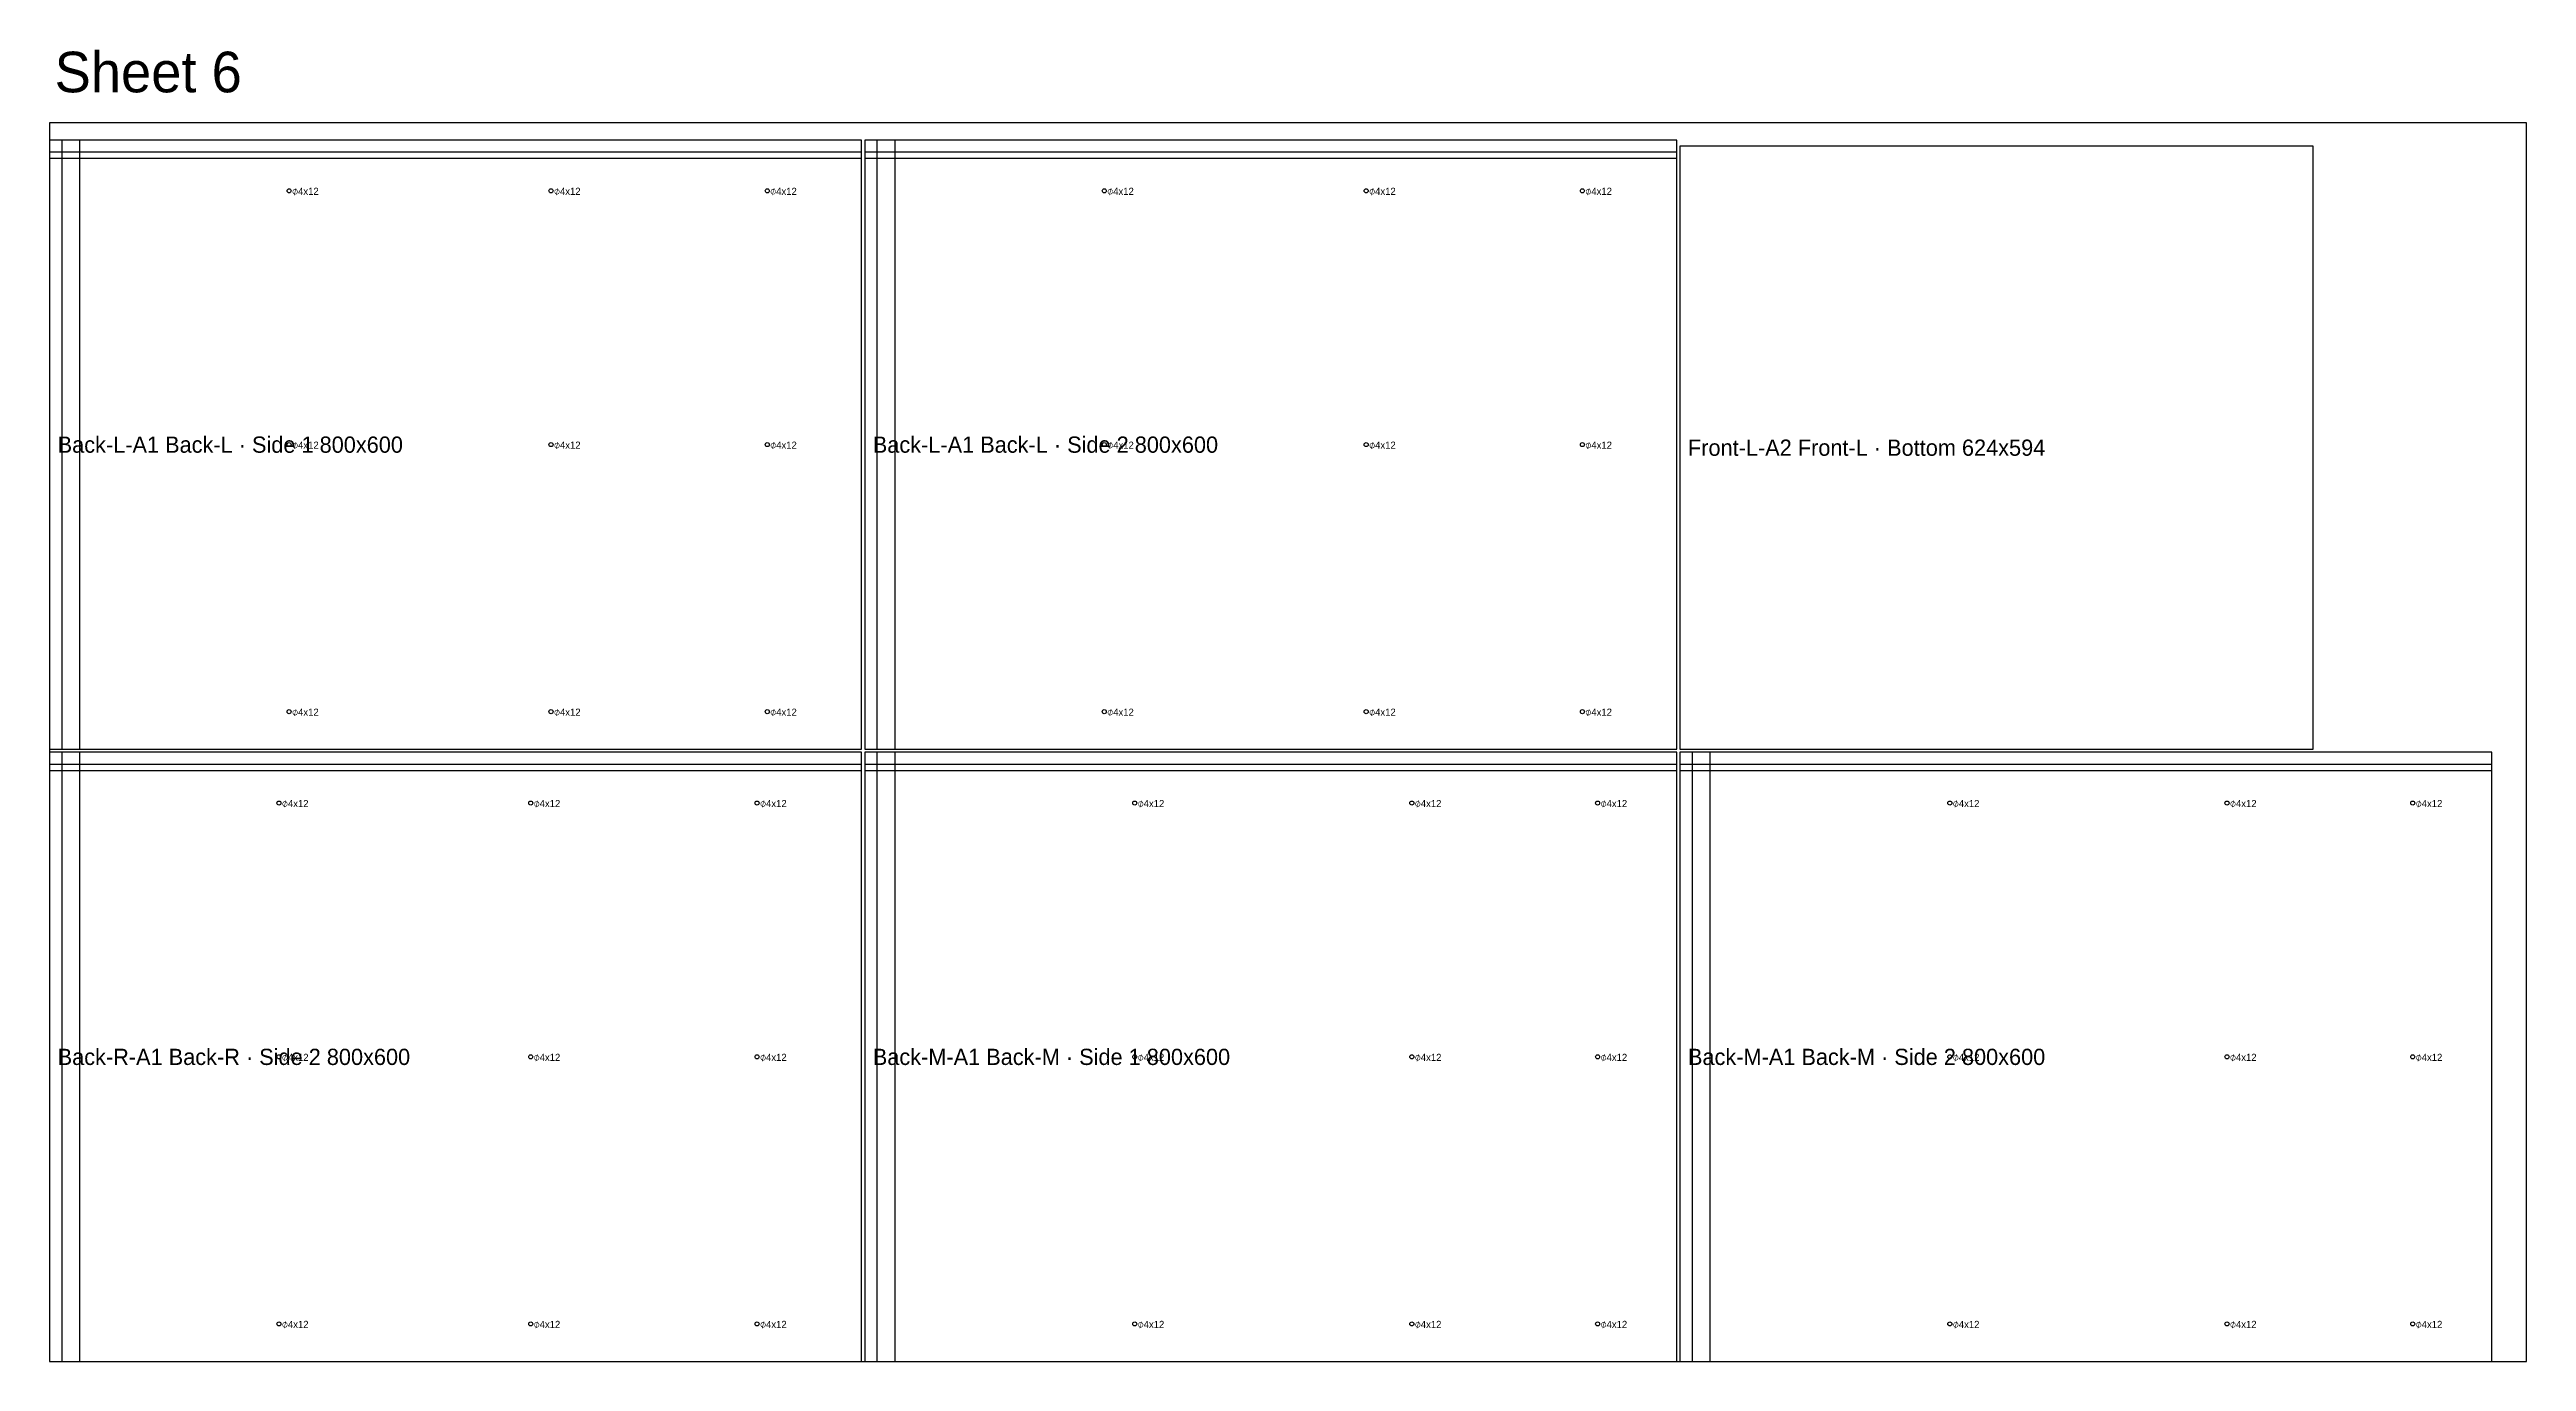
# Model space of a CAD drawing. Header units: metres. Extents: x 0 to 36760, y 0 to 1292.
# Drawn here: x 13200 to 15640, y 0 to 1292 of the extents above; entities that cross this region are included whole.
import ezdxf

# ---------------------------------------------------------------- set-up
doc = ezdxf.new("R2010")
doc.units = ezdxf.units.M
for name, color, linetype in [('BORE', 7, 'CONTINUOUS'), ('DADO', 7, 'CONTINUOUS'), ('LABEL', 7, 'CONTINUOUS'), ('PANEL', 7, 'CONTINUOUS'), ('RABBET', 7, 'CONTINUOUS'), ('SHEET', 7, 'CONTINUOUS')]:
    doc.layers.add(name, color=color, linetype=linetype)

msp = doc.modelspace()

# ---------------------------------------------------------------- linework, layer by layer
at = {"layer": 'BORE'}
for centre in [(13436, 1153), (13694, 1153), (13907, 1153), (14239, 1153), (14497, 1153), (14710, 1153), (13436, 903), (13694, 903), (13907, 903), (14239, 903), (14497, 903), (14710, 903), (13436, 640), (13694, 640), (13907, 640), (14239, 640), (14497, 640), (14710, 640), (13426, 550), (13674, 550), (13897, 550), (14269, 550), (14542, 550), (14725, 550), (15072, 550), (15345, 550), (15528, 550), (13426, 300), (13674, 300), (13897, 300), (14269, 300), (14542, 300), (14725, 300), (15072, 300), (15345, 300), (15528, 300), (13426, 37), (13674, 37), (13897, 37), (14269, 37), (14542, 37), (14725, 37), (15072, 37), (15345, 37), (15528, 37)]:
    msp.add_circle(centre, 2, dxfattribs=at)
at = {"layer": 'DADO'}
for p, q in [((13230, 1203), (13212, 1203)), ((13212, 1203), (13212, 603)), ((13230, 603), (13230, 1203)), ((14033, 1203), (14015, 1203)), ((14015, 1203), (14015, 603)), ((14033, 603), (14033, 1203)), ((13212, 603), (13230, 603)), ((13230, 600), (13212, 600)), ((13212, 600), (13212, 0)), ((13230, 0), (13230, 600)), ((14015, 603), (14033, 603)), ((14033, 600), (14015, 600)), ((14015, 600), (14015, 0)), ((14033, 0), (14033, 600)), ((14836, 600), (14818, 600)), ((14818, 600), (14818, 0)), ((14836, 0), (14836, 600)), ((13212, 0), (13230, 0)), ((14015, 0), (14033, 0)), ((14818, 0), (14836, 0))]:
    msp.add_line(p, q, dxfattribs=at)
at = {"layer": 'PANEL'}
for p, q in [((14000, 1203), (13200, 1203)), ((13200, 1203), (13200, 603)), ((14000, 603), (14000, 1203)), ((14803, 1203), (14003, 1203)), ((14003, 1203), (14003, 603)), ((14803, 603), (14803, 1203)), ((15430, 1197), (14806, 1197)), ((14806, 1197), (14806, 603)), ((15430, 603), (15430, 1197)), ((13200, 603), (14000, 603)), ((14000, 600), (13200, 600)), ((13200, 600), (13200, 0)), ((14000, 0), (14000, 600)), ((14003, 603), (14803, 603)), ((14803, 600), (14003, 600)), ((14003, 600), (14003, 0)), ((14803, 0), (14803, 600)), ((14806, 603), (15430, 603)), ((15606, 600), (14806, 600)), ((14806, 600), (14806, 0)), ((15606, 0), (15606, 600)), ((13200, 0), (14000, 0)), ((14003, 0), (14803, 0)), ((14806, 0), (15606, 0))]:
    msp.add_line(p, q, dxfattribs=at)
at = {"layer": 'RABBET'}
for p, q in [((14000, 1191), (13200, 1191)), ((13200, 1191), (13200, 1185)), ((13200, 1185), (14000, 1185)), ((14000, 1185), (14000, 1191)), ((14803, 1191), (14003, 1191)), ((14003, 1191), (14003, 1185)), ((14003, 1185), (14803, 1185)), ((14803, 1185), (14803, 1191)), ((14000, 588), (13200, 588)), ((13200, 588), (13200, 582)), ((14000, 582), (14000, 588)), ((14803, 588), (14003, 588)), ((14003, 588), (14003, 582)), ((14803, 582), (14803, 588)), ((15606, 588), (14806, 588)), ((14806, 588), (14806, 582)), ((15606, 582), (15606, 588)), ((13200, 582), (14000, 582)), ((14003, 582), (14803, 582)), ((14806, 582), (15606, 582))]:
    msp.add_line(p, q, dxfattribs=at)
at = {"layer": 'SHEET'}
for p, q in [((15640, 1220), (13200, 1220)), ((13200, 1220), (13200, 0)), ((15640, 0), (15640, 1220)), ((13200, 0), (15640, 0))]:
    msp.add_line(p, q, dxfattribs=at)

# ---------------------------------------------------------------- texts
at = {"layer": 'BORE'}
for p in [(13439, 1149), (13697, 1149), (13910, 1149), (14242, 1149), (14500, 1149), (14713, 1149), (13439, 899), (13697, 899), (13910, 899), (14242, 899), (14500, 899), (14713, 899), (13439, 636), (13697, 636), (13910, 636), (14242, 636), (14500, 636), (14713, 636), (13429, 546), (13677, 546), (13900, 546), (14272, 546), (14545, 546), (14728, 546), (15075, 546), (15348, 546), (15531, 546), (13429, 296), (13677, 296), (13900, 296), (14272, 296), (14545, 296), (14728, 296), (15075, 296), (15348, 296), (15531, 296), (13429, 33), (13677, 33), (13900, 33), (14272, 33), (14545, 33), (14728, 33), (15075, 33), (15348, 33), (15531, 33)]:
    msp.add_text('⌀4x12', height=7, dxfattribs=at).set_placement(p)
at = {"layer": 'LABEL'}
for s, p in [('Back-L-A1 Back-L · Side 1 800x600', (13208, 895)), ('Back-L-A1 Back-L · Side 2 800x600', (14011, 895)), ('Front-L-A2 Front-L · Bottom 624x594', (14814, 892)), ('Back-R-A1 Back-R · Side 2 800x600', (13208, 292)), ('Back-M-A1 Back-M · Side 1 800x600', (14011, 292)), ('Back-M-A1 Back-M · Side 2 800x600', (14814, 292))]:
    msp.add_text(s, height=16, dxfattribs=at).set_placement(p)
at = {"layer": 'SHEET'}
msp.add_text('Sheet 6', height=40, dxfattribs=at).set_placement((13205, 1250))

doc.saveas('drawing.dxf')
